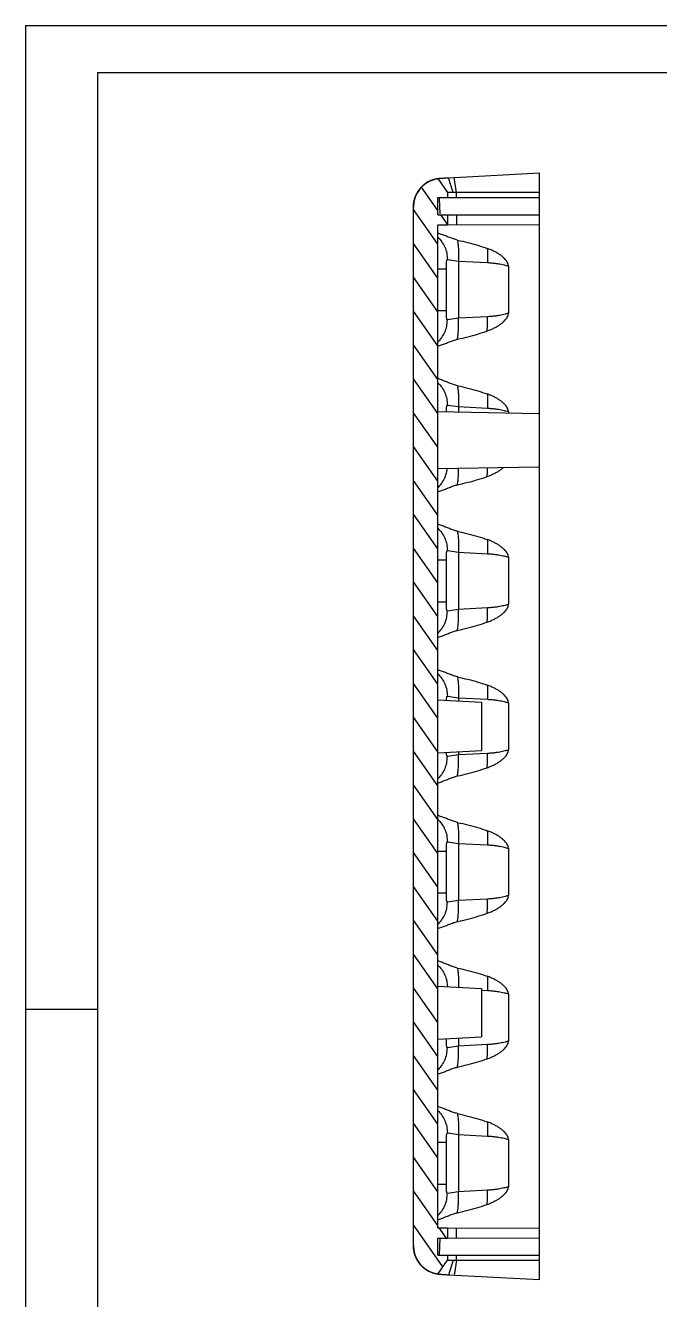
# Model space of a CAD drawing. Header units: inches. Extents: x 3700 to 4563, y 1353 to 2328.
# Drawn here: x 3760.8 to 3826.1, y 1424.7 to 1556 of the extents above; entities that cross this region are included whole.
import ezdxf

# ---------------------------------------------------------------- set-up
doc = ezdxf.new("R2010")
doc.units = ezdxf.units.IN
doc.header["$LTSCALE"] = 0.5
doc.layers.add('06___PRT_ALL_SURFS', color=7, linetype='Continuous')

msp = doc.modelspace()

# ---------------------------------------------------------------- hatches: boundary and pattern name
at = {"linetype": 'Continuous'}
h = msp.add_hatch(dxfattribs=at)
h.set_pattern_fill('DEFAULT__5', color=2, scale=2, angle=125, style=0, pattern_type=0)
h.set_pattern_definition([(125, (3567.085, 1264.0043), (-1.638304, -1.147153), [])])
edge = h.paths.add_edge_path()
edge.add_line((3800.772, 1430.242), (3800.772, 1537.238))
edge.add_spline(control_points=[(3800.772, 1537.238), (3800.772, 1538.77), (3801.761, 1539.94), (3803.272, 1540.196)], knot_values=[0, 0, 0, 0, 1, 1, 1, 1], weights=[1, 0.8425084, 0.8425084, 1], degree=3, periodic=0)
edge.add_line((3803.272, 1540.196), (3804.272, 1538.74))
edge.add_line((3804.272, 1538.74), (3804.272, 1538.223))
edge.add_line((3803.272, 1538.221), (3804.272, 1538.223))
edge.add_line((3803.272, 1536.458), (3803.272, 1538.221))
edge.add_line((3803.272, 1536.458), (3804.272, 1536.456))
edge.add_line((3804.272, 1536.456), (3804.272, 1535.415))
edge.add_line((3803.272, 1535.412), (3804.272, 1535.415))
edge.add_line((3803.272, 1432.067), (3803.272, 1535.412))
edge.add_line((3803.272, 1432.067), (3804.272, 1432.064))
edge.add_line((3804.272, 1432.064), (3804.272, 1431.023))
edge.add_line((3803.272, 1431.021), (3804.272, 1431.023))
edge.add_line((3803.272, 1429.258), (3803.272, 1431.021))
edge.add_line((3803.272, 1429.258), (3804.272, 1429.256))
edge.add_line((3804.272, 1429.256), (3804.272, 1428.74))
edge.add_line((3803.272, 1427.283), (3804.272, 1428.74))
edge.add_spline(control_points=[(3803.272, 1427.283), (3801.761, 1427.539), (3800.772, 1428.709), (3800.772, 1430.242)], knot_values=[0, 0, 0, 0, 1, 1, 1, 1], weights=[1, 0.8425084, 0.8425084, 1], degree=3, periodic=0)

# ---------------------------------------------------------------- linework, layer by layer
for p, q in [((3760.797, 1555.962), (4047.601, 1555.962)), ((3760.797, 1555.962), (3760.797, 1353.172)), ((3768.219, 1551.133), (4042.772, 1551.133)), ((3768.219, 1551.133), (3768.219, 1358)), ((3813.772, 1426.713), (3813.772, 1540.766)), ((3768.219, 1454.567), (3760.797, 1454.567)), ((3760.797, 1447.056), (3760.797, 1353.172))]:
    msp.add_line(p, q)
at = {"color": 7, "linetype": 'Continuous'}
for p, q in [((3803.272, 1540.196), (3804.272, 1538.74)), ((3803.272, 1540.196), (3804.272, 1538.74)), ((3804.385, 1540.274), (3813.772, 1540.766)), ((3804.85, 1538.74), (3804.385, 1540.274)), ((3805.22, 1538.74), (3804.978, 1540.305)), ((3804.272, 1538.74), (3804.272, 1538.223)), ((3804.272, 1538.74), (3804.272, 1538.223)), ((3813.772, 1538.74), (3805.22, 1538.74)), ((3805.22, 1538.225), (3805.22, 1538.74)), ((3803.272, 1538.221), (3813.772, 1538.24)), ((3803.272, 1538.221), (3804.272, 1538.223)), ((3803.272, 1536.458), (3803.272, 1538.221)), ((3803.272, 1536.458), (3803.272, 1538.221)), ((3803.422, 1538.14), (3803.506, 1536.54)), ((3803.422, 1538.14), (3803.506, 1536.54)), ((3800.772, 1430.242), (3800.772, 1537.238)), ((3800.772, 1430.242), (3800.772, 1537.238)), ((3803.272, 1536.458), (3813.772, 1536.44)), ((3803.272, 1536.458), (3804.272, 1536.456)), ((3804.272, 1536.456), (3804.272, 1535.415)), ((3804.272, 1536.456), (3804.272, 1535.415)), ((3805.22, 1536.454), (3805.22, 1535.417)), ((3803.272, 1535.412), (3813.772, 1535.44)), ((3803.272, 1535.412), (3804.272, 1535.415)), ((3803.272, 1432.067), (3803.272, 1535.412)), ((3803.272, 1432.067), (3803.272, 1535.412)), ((3803.272, 1530.892), (3804.175, 1530.892)), ((3804.175, 1526.587), (3804.175, 1530.892)), ((3804.266, 1531.854), (3805.409, 1531.685)), ((3805.409, 1531.685), (3808.388, 1531.532)), ((3805.409, 1531.685), (3805.409, 1525.794)), ((3810.553, 1531.178), (3810.553, 1526.301)), ((3803.272, 1526.587), (3804.175, 1526.587)), ((3805.409, 1525.794), (3804.266, 1525.625)), ((3808.388, 1525.947), (3805.409, 1525.794)), ((3803.272, 1516.171), (3813.672, 1515.99)), ((3810.553, 1516.178), (3810.553, 1516.044)), ((3803.272, 1510.308), (3813.672, 1510.49)), ((3803.272, 1500.892), (3804.175, 1500.892)), ((3810.553, 1501.178), (3810.553, 1496.301)), ((3803.272, 1496.587), (3804.175, 1496.587)), ((3803.272, 1486.475), (3807.772, 1486.24)), ((3807.772, 1486.24), (3807.772, 1481.24)), ((3810.553, 1486.178), (3810.553, 1481.301)), ((3803.276, 1481.004), (3807.772, 1481.24)), ((3803.272, 1470.892), (3804.175, 1470.892)), ((3810.553, 1471.178), (3810.553, 1466.301)), ((3803.272, 1466.587), (3804.175, 1466.587)), ((3803.272, 1456.975), (3807.772, 1456.74)), ((3807.772, 1456.74), (3807.772, 1451.74)), ((3810.553, 1456.178), (3810.553, 1451.301)), ((3803.274, 1451.504), (3807.772, 1451.74)), ((3803.272, 1440.892), (3804.175, 1440.892)), ((3810.553, 1441.178), (3810.553, 1436.301)), ((3803.272, 1436.587), (3804.175, 1436.587)), ((3803.272, 1432.067), (3813.772, 1432.04)), ((3803.272, 1432.067), (3804.272, 1432.064)), ((3803.272, 1431.021), (3813.772, 1431.04)), ((3803.272, 1431.021), (3804.272, 1431.023)), ((3803.272, 1429.258), (3803.272, 1431.021)), ((3803.272, 1429.258), (3803.272, 1431.021)), ((3803.506, 1430.94), (3803.422, 1429.34)), ((3803.506, 1430.94), (3803.422, 1429.34)), ((3804.272, 1432.064), (3804.272, 1431.023)), ((3804.272, 1432.064), (3804.272, 1431.023)), ((3805.22, 1431.025), (3805.22, 1432.062)), ((3803.272, 1429.258), (3813.772, 1429.24)), ((3803.272, 1429.258), (3804.272, 1429.256)), ((3803.272, 1427.283), (3804.272, 1428.74)), ((3803.272, 1427.283), (3804.272, 1428.74)), ((3804.272, 1429.256), (3804.272, 1428.74)), ((3804.272, 1429.256), (3804.272, 1428.74)), ((3804.85, 1428.74), (3804.385, 1427.205)), ((3805.22, 1428.74), (3804.978, 1427.174)), ((3805.22, 1428.74), (3805.22, 1429.254)), ((3805.22, 1428.74), (3813.772, 1428.74)), ((3813.772, 1426.713), (3804.385, 1427.205))]:
    msp.add_line(p, q, dxfattribs=at)
for centre, start, end in [((3803.772, 1537.238), 99.59407, 180), ((3803.772, 1430.242), 180, 260.40593)]:
    msp.add_arc(centre, 3, start, end, dxfattribs=at)
for points, start_tangent, end_tangent in [([(3800.772, 1537.238), (3800.772, 1537.268), (3800.773, 1537.298), (3800.773, 1537.329), (3800.774, 1537.359), (3800.776, 1537.39), (3800.778, 1537.421), (3800.78, 1537.452), (3800.782, 1537.483), (3800.785, 1537.514), (3800.788, 1537.545), (3800.791, 1537.576), (3800.795, 1537.607), (3800.799, 1537.639), (3800.803, 1537.67), (3800.808, 1537.702), (3800.813, 1537.733), (3800.819, 1537.764), (3800.824, 1537.796), (3800.83, 1537.828), (3800.837, 1537.859), (3800.844, 1537.891), (3800.851, 1537.922), (3800.859, 1537.954), (3800.867, 1537.985), (3800.875, 1538.017), (3800.884, 1538.049), (3800.893, 1538.08), (3800.902, 1538.112), (3800.912, 1538.143), (3800.922, 1538.174), (3800.932, 1538.206), (3800.943, 1538.237), (3800.955, 1538.268), (3800.966, 1538.3), (3800.978, 1538.331), (3800.991, 1538.362), (3801.003, 1538.393), (3801.016, 1538.424), (3801.03, 1538.454), (3801.044, 1538.485), (3801.058, 1538.516), (3801.072, 1538.546), (3801.087, 1538.577), (3801.103, 1538.607), (3801.118, 1538.637), (3801.134, 1538.667), (3801.151, 1538.696), (3801.167, 1538.726), (3801.184, 1538.756), (3801.202, 1538.785), (3801.219, 1538.814), (3801.238, 1538.843), (3801.256, 1538.872), (3801.275, 1538.9), (3801.294, 1538.929), (3801.313, 1538.957), (3801.333, 1538.985), (3801.353, 1539.012), (3801.374, 1539.04), (3801.394, 1539.067), (3801.416, 1539.094), (3801.437, 1539.121), (3801.459, 1539.148), (3801.481, 1539.174), (3801.503, 1539.2), (3801.526, 1539.226), (3801.548, 1539.252), (3801.572, 1539.277), (3801.595, 1539.302), (3801.619, 1539.327), (3801.643, 1539.351), (3801.667, 1539.375), (3801.692, 1539.399), (3801.716, 1539.423), (3801.741, 1539.446), (3801.767, 1539.469), (3801.792, 1539.492), (3801.818, 1539.514), (3801.844, 1539.536), (3801.87, 1539.558), (3801.896, 1539.579), (3801.923, 1539.6), (3801.95, 1539.621), (3801.977, 1539.641), (3802.004, 1539.661), (3802.032, 1539.681), (3802.059, 1539.701), (3802.087, 1539.72), (3802.115, 1539.738), (3802.143, 1539.757), (3802.171, 1539.775), (3802.2, 1539.793), (3802.228, 1539.81), (3802.257, 1539.827), (3802.286, 1539.844), (3802.315, 1539.86), (3802.344, 1539.876), (3802.373, 1539.891), (3802.402, 1539.907), (3802.432, 1539.922), (3802.461, 1539.936), (3802.491, 1539.95), (3802.521, 1539.964), (3802.55, 1539.978), (3802.58, 1539.991), (3802.61, 1540.003), (3802.64, 1540.016), (3802.67, 1540.028), (3802.7, 1540.04), (3802.73, 1540.051), (3802.76, 1540.062), (3802.79, 1540.072), (3802.82, 1540.083), (3802.851, 1540.093), (3802.881, 1540.102), (3802.911, 1540.111), (3802.941, 1540.12), (3802.971, 1540.129), (3803.002, 1540.137), (3803.032, 1540.145), (3803.062, 1540.152), (3803.092, 1540.159), (3803.122, 1540.166), (3803.152, 1540.173), (3803.182, 1540.179), (3803.212, 1540.185), (3803.242, 1540.19), (3803.272, 1540.196)], (0, 1), (0.9860133, 0.1666667)), ([(3803.274, 1540.196), (3803.302, 1540.199), (3803.365, 1540.205), (3803.463, 1540.213), (3803.596, 1540.224), (3803.76, 1540.236), (3803.951, 1540.248), (3804.385, 1540.274)], (0.9861699, 0.1657374), (0.9986295, 0.0523357)), ([(3804.85, 1538.74), (3804.627, 1538.739), (3804.448, 1538.74), (3804.326, 1538.739), (3804.274, 1538.74)], (-1, 0.0000125), (-1, 0.0000197)), ([(3805.22, 1538.74), (3805.031, 1538.738), (3804.85, 1538.74)], (-1, 0), (-1, 0.0000125)), ([(3805.307, 1533.845), (3804.888, 1533.963), (3804.479, 1534.114), (3804.077, 1534.277), (3803.675, 1534.434), (3803.272, 1534.575)], (-0.9769794, 0.2133337), (-0.9523961, 0.3048635)), ([(3803.272, 1534.151), (3803.694, 1533.68), (3804.009, 1533.121), (3804.203, 1532.503), (3804.266, 1531.854)], (0.7444523, -0.6676757), (-0.00587, -0.9999828)), ([(3805.307, 1533.845), (3806.39, 1533.59), (3807.416, 1533.31), (3808.379, 1532.994)], (0.9770009, -0.2132352), (0.9398205, -0.3416685)), ([(3805.307, 1533.845), (3805.373, 1533.386), (3805.413, 1532.859), (3805.425, 1532.284), (3805.41, 1531.685)], (0.1837169, -0.9829792), (-0.048669, -0.998815)), ([(3810.553, 1531.178), (3810.523, 1531.371), (3810.442, 1531.565), (3810.316, 1531.758), (3810.148, 1531.952), (3809.943, 1532.141), (3809.705, 1532.323), (3809.432, 1532.501), (3809.121, 1532.673), (3808.771, 1532.838), (3808.379, 1532.994)], (0, 1), (-0.9396748, 0.3420692)), ([(3808.379, 1532.994), (3808.409, 1532.287), (3808.388, 1531.532)], (0.0798684, -0.9968054), (-0.058984, -0.9982589)), ([(3804.175, 1530.892), (3804.175, 1531.111), (3804.178, 1531.317), (3804.183, 1531.502), (3804.192, 1531.655), (3804.208, 1531.768), (3804.232, 1531.836), (3804.266, 1531.854)], (-0.0000142, 1), (0.9895071, -0.1444845)), ([(3808.388, 1531.532), (3808.799, 1531.504), (3809.186, 1531.462), (3809.533, 1531.413), (3809.839, 1531.358), (3810.108, 1531.3), (3810.345, 1531.239), (3810.553, 1531.178)], (0.9986843, -0.051281), (0.9537564, -0.3005806)), ([(3803.272, 1523.328), (3803.694, 1523.799), (3804.009, 1524.358), (3804.203, 1524.976), (3804.266, 1525.625)], (0.7444504, 0.6676778), (-0.0058632, 0.9999828)), ([(3804.266, 1525.625), (3804.232, 1525.643), (3804.208, 1525.711), (3804.192, 1525.824), (3804.183, 1525.977), (3804.178, 1526.162), (3804.175, 1526.369), (3804.175, 1526.587)], (-0.9895071, -0.1444844), (0.0000142, 1)), ([(3805.307, 1523.634), (3805.373, 1524.093), (3805.413, 1524.62), (3805.425, 1525.195), (3805.41, 1525.794)], (0.1837169, 0.9829792), (-0.048669, 0.998815)), ([(3808.375, 1524.484), (3808.768, 1524.64), (3809.119, 1524.805), (3809.43, 1524.977), (3809.704, 1525.155), (3809.943, 1525.338), (3810.147, 1525.527), (3810.313, 1525.718), (3810.44, 1525.911), (3810.523, 1526.107), (3810.553, 1526.301)], (0.9399082, 0.3414271), (0, 1)), ([(3808.375, 1524.484), (3808.404, 1525.191), (3808.388, 1525.947)], (0.0784916, 0.9969148), (-0.0514176, 0.9986772)), ([(3810.553, 1526.301), (3810.342, 1526.239), (3810.102, 1526.178), (3809.83, 1526.12), (3809.522, 1526.065), (3809.171, 1526.015), (3808.784, 1525.974), (3808.388, 1525.947)], (-0.9537566, -0.30058), (-0.9986835, -0.0512965)), ([(3805.307, 1523.634), (3806.388, 1523.888), (3807.413, 1524.169), (3808.375, 1524.484)], (0.9770009, 0.2132352), (0.9399498, 0.3413126)), ([(3803.272, 1522.904), (3803.669, 1523.043), (3804.071, 1523.2), (3804.477, 1523.364), (3804.889, 1523.517), (3805.307, 1523.634)], (0.9523961, 0.3048634), (0.9769794, 0.2133339)), ([(3805.307, 1518.845), (3804.888, 1518.963), (3804.479, 1519.114), (3804.077, 1519.277), (3803.675, 1519.434), (3803.272, 1519.575)], (-0.9769794, 0.2133337), (-0.9523961, 0.3048635)), ([(3803.272, 1519.151), (3803.694, 1518.68), (3804.009, 1518.121), (3804.203, 1517.503), (3804.266, 1516.854)], (0.7444523, -0.6676757), (-0.00587, -0.9999828)), ([(3805.307, 1518.845), (3806.39, 1518.59), (3807.416, 1518.31), (3808.379, 1517.994)], (0.9770009, -0.2132352), (0.9398205, -0.3416685)), ([(3805.307, 1518.845), (3805.373, 1518.386), (3805.413, 1517.859), (3805.425, 1517.284), (3805.41, 1516.685)], (0.1837169, -0.9829792), (-0.048669, -0.998815)), ([(3810.553, 1516.178), (3810.523, 1516.371), (3810.442, 1516.565), (3810.316, 1516.758), (3810.148, 1516.952), (3809.943, 1517.141), (3809.705, 1517.323), (3809.432, 1517.501), (3809.121, 1517.673), (3808.771, 1517.838), (3808.379, 1517.994)], (0, 1), (-0.9396748, 0.3420692)), ([(3808.379, 1517.994), (3808.409, 1517.287), (3808.388, 1516.532)], (0.0798684, -0.9968054), (-0.058984, -0.9982589)), ([(3808.388, 1516.532), (3808.799, 1516.504), (3809.186, 1516.462), (3809.533, 1516.413), (3809.839, 1516.358), (3810.108, 1516.3), (3810.345, 1516.239), (3810.553, 1516.178)], (0.9986843, -0.051281), (0.9537564, -0.3005806)), ([(3803.272, 1508.328), (3803.694, 1508.799), (3804.009, 1509.358), (3804.203, 1509.976), (3804.254, 1510.323)], (0.7444504, 0.6676778), (0.0888851, 0.9960419)), ([(3805.307, 1508.634), (3805.373, 1509.093), (3805.413, 1509.62), (3805.425, 1510.195), (3805.424, 1510.346)], (0.1837169, 0.9829792), (-0.0143987, 0.9998963)), ([(3808.375, 1509.484), (3808.768, 1509.64), (3809.119, 1509.805), (3809.43, 1509.977), (3809.704, 1510.155), (3809.943, 1510.338), (3810.04, 1510.424)], (0.9399082, 0.3414271), (0.7377654, 0.6750572)), ([(3808.375, 1509.484), (3808.404, 1510.191), (3808.405, 1510.398)], (0.0784916, 0.9969148), (-0.0079764, 0.9999682)), ([(3803.272, 1507.904), (3803.669, 1508.043), (3804.071, 1508.2), (3804.477, 1508.364), (3804.889, 1508.517), (3805.307, 1508.634)], (0.9523961, 0.3048634), (0.9769794, 0.2133339)), ([(3805.307, 1508.634), (3806.388, 1508.888), (3807.413, 1509.169), (3808.375, 1509.484)], (0.9770009, 0.2132352), (0.9399498, 0.3413126)), ([(3805.307, 1503.845), (3804.888, 1503.963), (3804.479, 1504.114), (3804.077, 1504.277), (3803.675, 1504.434), (3803.272, 1504.575)], (-0.9769794, 0.2133337), (-0.9523961, 0.3048635)), ([(3803.272, 1504.151), (3803.694, 1503.68), (3804.009, 1503.121), (3804.203, 1502.503), (3804.266, 1501.854)], (0.7444523, -0.6676757), (-0.00587, -0.9999828)), ([(3805.307, 1503.845), (3806.39, 1503.59), (3807.416, 1503.31), (3808.379, 1502.994)], (0.9770009, -0.2132352), (0.9398205, -0.3416685)), ([(3805.307, 1503.845), (3805.373, 1503.386), (3805.413, 1502.859), (3805.425, 1502.284), (3805.41, 1501.685)], (0.1837169, -0.9829792), (-0.048669, -0.998815)), ([(3810.553, 1501.178), (3810.523, 1501.371), (3810.442, 1501.565), (3810.316, 1501.758), (3810.148, 1501.952), (3809.943, 1502.141), (3809.705, 1502.323), (3809.432, 1502.501), (3809.121, 1502.673), (3808.771, 1502.838), (3808.379, 1502.994)], (0, 1), (-0.9396748, 0.3420692)), ([(3808.379, 1502.994), (3808.409, 1502.287), (3808.388, 1501.532)], (0.0798684, -0.9968054), (-0.058984, -0.9982589)), ([(3808.388, 1501.532), (3808.799, 1501.504), (3809.186, 1501.462), (3809.533, 1501.413), (3809.839, 1501.358), (3810.108, 1501.3), (3810.345, 1501.239), (3810.553, 1501.178)], (0.9986843, -0.051281), (0.9537564, -0.3005806)), ([(3803.272, 1493.328), (3803.694, 1493.799), (3804.009, 1494.358), (3804.203, 1494.976), (3804.266, 1495.625)], (0.7444504, 0.6676778), (-0.0058632, 0.9999828)), ([(3805.307, 1493.634), (3805.373, 1494.093), (3805.413, 1494.62), (3805.425, 1495.195), (3805.41, 1495.794)], (0.1837169, 0.9829792), (-0.048669, 0.998815)), ([(3808.375, 1494.484), (3808.768, 1494.64), (3809.119, 1494.805), (3809.43, 1494.977), (3809.704, 1495.155), (3809.943, 1495.338), (3810.147, 1495.527), (3810.313, 1495.718), (3810.44, 1495.911), (3810.523, 1496.107), (3810.553, 1496.301)], (0.9399082, 0.3414271), (0, 1)), ([(3808.375, 1494.484), (3808.404, 1495.191), (3808.388, 1495.947)], (0.0784916, 0.9969148), (-0.0514176, 0.9986772)), ([(3810.553, 1496.301), (3810.342, 1496.239), (3810.102, 1496.178), (3809.83, 1496.12), (3809.522, 1496.065), (3809.171, 1496.015), (3808.784, 1495.974), (3808.388, 1495.947)], (-0.9537566, -0.30058), (-0.9986835, -0.0512965)), ([(3805.307, 1493.634), (3806.388, 1493.888), (3807.413, 1494.169), (3808.375, 1494.484)], (0.9770009, 0.2132352), (0.9399498, 0.3413126)), ([(3803.272, 1492.904), (3803.669, 1493.043), (3804.071, 1493.2), (3804.477, 1493.364), (3804.889, 1493.517), (3805.307, 1493.634)], (0.9523961, 0.3048634), (0.9769794, 0.2133339)), ([(3805.307, 1488.845), (3804.888, 1488.963), (3804.479, 1489.114), (3804.077, 1489.277), (3803.675, 1489.434), (3803.272, 1489.575)], (-0.9769794, 0.2133337), (-0.9523961, 0.3048635)), ([(3803.272, 1489.151), (3803.694, 1488.68), (3804.009, 1488.121), (3804.203, 1487.503), (3804.266, 1486.854)], (0.7444523, -0.6676757), (-0.00587, -0.9999828)), ([(3805.307, 1488.845), (3806.39, 1488.59), (3807.416, 1488.31), (3808.379, 1487.994)], (0.9770009, -0.2132352), (0.9398205, -0.3416685)), ([(3805.307, 1488.845), (3805.373, 1488.386), (3805.413, 1487.859), (3805.425, 1487.284), (3805.41, 1486.685)], (0.1837169, -0.9829792), (-0.048669, -0.998815)), ([(3810.553, 1486.178), (3810.523, 1486.371), (3810.442, 1486.565), (3810.316, 1486.758), (3810.148, 1486.952), (3809.943, 1487.141), (3809.705, 1487.323), (3809.432, 1487.501), (3809.121, 1487.673), (3808.771, 1487.838), (3808.379, 1487.994)], (0, 1), (-0.9396748, 0.3420692)), ([(3808.379, 1487.994), (3808.409, 1487.287), (3808.388, 1486.532)], (0.0798684, -0.9968054), (-0.058984, -0.9982589)), ([(3808.388, 1486.532), (3808.799, 1486.504), (3809.186, 1486.462), (3809.533, 1486.413), (3809.839, 1486.358), (3810.108, 1486.3), (3810.345, 1486.239), (3810.553, 1486.178)], (0.9986843, -0.051281), (0.9537564, -0.3005806)), ([(3808.375, 1479.484), (3808.768, 1479.64), (3809.119, 1479.805), (3809.43, 1479.977), (3809.704, 1480.155), (3809.943, 1480.338), (3810.147, 1480.527), (3810.313, 1480.718), (3810.44, 1480.911), (3810.523, 1481.107), (3810.553, 1481.301)], (0.9399082, 0.3414271), (0, 1)), ([(3808.375, 1479.484), (3808.404, 1480.191), (3808.388, 1480.947)], (0.0784916, 0.9969148), (-0.0514176, 0.9986772)), ([(3810.553, 1481.301), (3810.342, 1481.239), (3810.102, 1481.178), (3809.83, 1481.12), (3809.522, 1481.065), (3809.171, 1481.015), (3808.784, 1480.974), (3808.388, 1480.947)], (-0.9537566, -0.30058), (-0.9986835, -0.0512965)), ([(3803.272, 1478.328), (3803.694, 1478.799), (3804.009, 1479.358), (3804.203, 1479.976), (3804.266, 1480.625)], (0.7444504, 0.6676778), (-0.0058632, 0.9999828)), ([(3805.307, 1478.634), (3805.373, 1479.093), (3805.413, 1479.62), (3805.425, 1480.195), (3805.41, 1480.794)], (0.1837169, 0.9829792), (-0.048669, 0.998815)), ([(3805.307, 1478.634), (3806.388, 1478.888), (3807.413, 1479.169), (3808.375, 1479.484)], (0.9770009, 0.2132352), (0.9399498, 0.3413126)), ([(3803.272, 1477.904), (3803.669, 1478.043), (3804.071, 1478.2), (3804.477, 1478.364), (3804.889, 1478.517), (3805.307, 1478.634)], (0.9523961, 0.3048634), (0.9769794, 0.2133339)), ([(3805.307, 1473.845), (3804.888, 1473.963), (3804.479, 1474.114), (3804.077, 1474.277), (3803.675, 1474.434), (3803.272, 1474.575)], (-0.9769794, 0.2133337), (-0.9523961, 0.3048635)), ([(3803.272, 1474.151), (3803.694, 1473.68), (3804.009, 1473.121), (3804.203, 1472.503), (3804.266, 1471.854)], (0.7444523, -0.6676757), (-0.00587, -0.9999828)), ([(3805.307, 1473.845), (3806.39, 1473.59), (3807.416, 1473.31), (3808.379, 1472.994)], (0.9770009, -0.2132352), (0.9398205, -0.3416685)), ([(3805.307, 1473.845), (3805.373, 1473.386), (3805.413, 1472.859), (3805.425, 1472.284), (3805.41, 1471.685)], (0.1837169, -0.9829792), (-0.048669, -0.998815)), ([(3810.553, 1471.178), (3810.523, 1471.371), (3810.442, 1471.565), (3810.316, 1471.758), (3810.148, 1471.952), (3809.943, 1472.141), (3809.705, 1472.323), (3809.432, 1472.501), (3809.121, 1472.673), (3808.771, 1472.838), (3808.379, 1472.994)], (0, 1), (-0.9396748, 0.3420692)), ([(3808.379, 1472.994), (3808.409, 1472.287), (3808.388, 1471.532)], (0.0798684, -0.9968054), (-0.058984, -0.9982589)), ([(3808.388, 1471.532), (3808.799, 1471.504), (3809.186, 1471.462), (3809.533, 1471.413), (3809.839, 1471.358), (3810.108, 1471.3), (3810.345, 1471.239), (3810.553, 1471.178)], (0.9986843, -0.051281), (0.9537564, -0.3005806)), ([(3803.272, 1463.328), (3803.694, 1463.799), (3804.009, 1464.358), (3804.203, 1464.976), (3804.266, 1465.625)], (0.7444504, 0.6676778), (-0.0058632, 0.9999828)), ([(3805.307, 1463.634), (3805.373, 1464.093), (3805.413, 1464.62), (3805.425, 1465.195), (3805.41, 1465.794)], (0.1837169, 0.9829792), (-0.048669, 0.998815)), ([(3808.375, 1464.484), (3808.768, 1464.64), (3809.119, 1464.805), (3809.43, 1464.977), (3809.704, 1465.155), (3809.943, 1465.338), (3810.147, 1465.527), (3810.313, 1465.718), (3810.44, 1465.911), (3810.523, 1466.107), (3810.553, 1466.301)], (0.9399082, 0.3414271), (0, 1)), ([(3808.375, 1464.484), (3808.404, 1465.191), (3808.388, 1465.947)], (0.0784916, 0.9969148), (-0.0514176, 0.9986772)), ([(3810.553, 1466.301), (3810.342, 1466.239), (3810.102, 1466.178), (3809.83, 1466.12), (3809.522, 1466.065), (3809.171, 1466.015), (3808.784, 1465.974), (3808.388, 1465.947)], (-0.9537566, -0.30058), (-0.9986835, -0.0512965)), ([(3805.307, 1463.634), (3806.388, 1463.888), (3807.413, 1464.169), (3808.375, 1464.484)], (0.9770009, 0.2132352), (0.9399498, 0.3413126)), ([(3803.272, 1462.904), (3803.669, 1463.043), (3804.071, 1463.2), (3804.477, 1463.364), (3804.889, 1463.517), (3805.307, 1463.634)], (0.9523961, 0.3048634), (0.9769794, 0.2133339)), ([(3805.307, 1458.845), (3804.888, 1458.963), (3804.479, 1459.114), (3804.077, 1459.277), (3803.675, 1459.434), (3803.272, 1459.575)], (-0.9769794, 0.2133337), (-0.9523961, 0.3048635)), ([(3803.272, 1459.151), (3803.694, 1458.68), (3804.009, 1458.121), (3804.203, 1457.503), (3804.266, 1456.924)], (0.7444523, -0.6676757), (0.0160059, -0.9998719)), ([(3805.307, 1458.845), (3806.39, 1458.59), (3807.416, 1458.31), (3808.379, 1457.994)], (0.9770009, -0.2132352), (0.9398205, -0.3416685)), ([(3805.307, 1458.845), (3805.373, 1458.386), (3805.413, 1457.859), (3805.425, 1457.284), (3805.417, 1456.863)], (0.1837169, -0.9829792), (-0.0352796, -0.9993775)), ([(3810.553, 1456.178), (3810.523, 1456.371), (3810.442, 1456.565), (3810.316, 1456.758), (3810.148, 1456.952), (3809.943, 1457.141), (3809.705, 1457.323), (3809.432, 1457.501), (3809.121, 1457.673), (3808.771, 1457.838), (3808.379, 1457.994)], (0, 1), (-0.9396748, 0.3420692)), ([(3808.379, 1457.994), (3808.409, 1457.287), (3808.388, 1456.532)], (0.0798684, -0.9968054), (-0.058984, -0.9982589)), ([(3808.388, 1456.532), (3808.799, 1456.504), (3809.186, 1456.462), (3809.533, 1456.413), (3809.839, 1456.358), (3810.108, 1456.3), (3810.345, 1456.239), (3810.553, 1456.178)], (0.9986843, -0.051281), (0.9537564, -0.3005806)), ([(3803.272, 1448.328), (3803.694, 1448.799), (3804.009, 1449.358), (3804.203, 1449.976), (3804.266, 1450.625)], (0.7444504, 0.6676778), (-0.0058632, 0.9999828)), ([(3805.307, 1448.634), (3805.373, 1449.093), (3805.413, 1449.62), (3805.425, 1450.195), (3805.41, 1450.794)], (0.1837169, 0.9829792), (-0.048669, 0.998815)), ([(3808.375, 1449.484), (3808.768, 1449.64), (3809.119, 1449.805), (3809.43, 1449.977), (3809.704, 1450.155), (3809.943, 1450.338), (3810.147, 1450.527), (3810.313, 1450.718), (3810.44, 1450.911), (3810.523, 1451.107), (3810.553, 1451.301)], (0.9399082, 0.3414271), (0, 1)), ([(3808.375, 1449.484), (3808.404, 1450.191), (3808.388, 1450.947)], (0.0784916, 0.9969148), (-0.0514176, 0.9986772)), ([(3810.553, 1451.301), (3810.342, 1451.239), (3810.102, 1451.178), (3809.83, 1451.12), (3809.522, 1451.065), (3809.171, 1451.015), (3808.784, 1450.974), (3808.388, 1450.947)], (-0.9537566, -0.30058), (-0.9986835, -0.0512965)), ([(3805.307, 1448.634), (3806.388, 1448.888), (3807.413, 1449.169), (3808.375, 1449.484)], (0.9770009, 0.2132352), (0.9399498, 0.3413126)), ([(3803.272, 1447.904), (3803.669, 1448.043), (3804.071, 1448.2), (3804.477, 1448.364), (3804.889, 1448.517), (3805.307, 1448.634)], (0.9523961, 0.3048634), (0.9769794, 0.2133339)), ([(3805.307, 1443.845), (3804.888, 1443.963), (3804.479, 1444.114), (3804.077, 1444.277), (3803.675, 1444.434), (3803.272, 1444.575)], (-0.9769794, 0.2133337), (-0.9523961, 0.3048635)), ([(3803.272, 1444.151), (3803.694, 1443.68), (3804.009, 1443.121), (3804.203, 1442.503), (3804.266, 1441.854)], (0.7444523, -0.6676757), (-0.00587, -0.9999828)), ([(3805.307, 1443.845), (3806.39, 1443.59), (3807.416, 1443.31), (3808.379, 1442.994)], (0.9770009, -0.2132352), (0.9398205, -0.3416685)), ([(3805.307, 1443.845), (3805.373, 1443.386), (3805.413, 1442.859), (3805.425, 1442.284), (3805.41, 1441.685)], (0.1837169, -0.9829792), (-0.048669, -0.998815)), ([(3810.553, 1441.178), (3810.523, 1441.371), (3810.442, 1441.565), (3810.316, 1441.758), (3810.148, 1441.952), (3809.943, 1442.141), (3809.705, 1442.323), (3809.432, 1442.501), (3809.121, 1442.673), (3808.771, 1442.838), (3808.379, 1442.994)], (0, 1), (-0.9396748, 0.3420692)), ([(3808.379, 1442.994), (3808.409, 1442.287), (3808.388, 1441.532)], (0.0798684, -0.9968054), (-0.058984, -0.9982589)), ([(3808.388, 1441.532), (3808.799, 1441.504), (3809.186, 1441.462), (3809.533, 1441.413), (3809.839, 1441.358), (3810.108, 1441.3), (3810.345, 1441.239), (3810.553, 1441.178)], (0.9986843, -0.051281), (0.9537564, -0.3005806)), ([(3808.375, 1434.484), (3808.768, 1434.64), (3809.119, 1434.805), (3809.43, 1434.977), (3809.704, 1435.155), (3809.943, 1435.338), (3810.147, 1435.527), (3810.313, 1435.718), (3810.44, 1435.911), (3810.523, 1436.107), (3810.553, 1436.301)], (0.9399082, 0.3414271), (0, 1)), ([(3810.553, 1436.301), (3810.342, 1436.239), (3810.102, 1436.178), (3809.83, 1436.12), (3809.522, 1436.065), (3809.171, 1436.015), (3808.784, 1435.974), (3808.388, 1435.947)], (-0.9537566, -0.30058), (-0.9986835, -0.0512965)), ([(3803.272, 1433.328), (3803.694, 1433.799), (3804.009, 1434.358), (3804.203, 1434.976), (3804.266, 1435.625)], (0.7444504, 0.6676778), (-0.0058632, 0.9999828)), ([(3805.307, 1433.634), (3805.373, 1434.093), (3805.413, 1434.62), (3805.425, 1435.195), (3805.41, 1435.794)], (0.1837169, 0.9829792), (-0.048669, 0.998815)), ([(3808.375, 1434.484), (3808.404, 1435.191), (3808.388, 1435.947)], (0.0784916, 0.9969148), (-0.0514176, 0.9986772)), ([(3803.272, 1432.904), (3803.669, 1433.043), (3804.071, 1433.2), (3804.477, 1433.364), (3804.889, 1433.517), (3805.307, 1433.634)], (0.9523961, 0.3048634), (0.9769794, 0.2133339)), ([(3805.307, 1433.634), (3806.388, 1433.888), (3807.413, 1434.169), (3808.375, 1434.484)], (0.9770009, 0.2132352), (0.9399498, 0.3413126)), ([(3803.272, 1427.283), (3803.242, 1427.289), (3803.212, 1427.294), (3803.182, 1427.3), (3803.152, 1427.306), (3803.122, 1427.313), (3803.092, 1427.32), (3803.062, 1427.327), (3803.032, 1427.334), (3803.002, 1427.342), (3802.971, 1427.35), (3802.941, 1427.359), (3802.911, 1427.368), (3802.881, 1427.377), (3802.851, 1427.387), (3802.82, 1427.396), (3802.79, 1427.407), (3802.76, 1427.417), (3802.73, 1427.428), (3802.7, 1427.44), (3802.67, 1427.451), (3802.64, 1427.463), (3802.61, 1427.476), (3802.58, 1427.488), (3802.55, 1427.502), (3802.521, 1427.515), (3802.491, 1427.529), (3802.461, 1427.543), (3802.432, 1427.557), (3802.402, 1427.572), (3802.373, 1427.588), (3802.344, 1427.603), (3802.315, 1427.619), (3802.286, 1427.635), (3802.257, 1427.652), (3802.228, 1427.669), (3802.2, 1427.686), (3802.171, 1427.704), (3802.143, 1427.722), (3802.115, 1427.741), (3802.087, 1427.759), (3802.059, 1427.778), (3802.032, 1427.798), (3802.004, 1427.818), (3801.977, 1427.838), (3801.95, 1427.858), (3801.923, 1427.879), (3801.896, 1427.9), (3801.87, 1427.921), (3801.844, 1427.943), (3801.818, 1427.965), (3801.792, 1427.988), (3801.767, 1428.01), (3801.741, 1428.033), (3801.716, 1428.056), (3801.692, 1428.08), (3801.667, 1428.104), (3801.643, 1428.128), (3801.619, 1428.153), (3801.595, 1428.177), (3801.572, 1428.202), (3801.548, 1428.228), (3801.526, 1428.253), (3801.503, 1428.279), (3801.481, 1428.305), (3801.459, 1428.331), (3801.437, 1428.358), (3801.416, 1428.385), (3801.394, 1428.412), (3801.374, 1428.439), (3801.353, 1428.467), (3801.333, 1428.494), (3801.313, 1428.522), (3801.294, 1428.551), (3801.275, 1428.579), (3801.256, 1428.607), (3801.238, 1428.636), (3801.219, 1428.665), (3801.202, 1428.694), (3801.184, 1428.724), (3801.167, 1428.753), (3801.151, 1428.783), (3801.134, 1428.812), (3801.118, 1428.842), (3801.103, 1428.872), (3801.087, 1428.903), (3801.072, 1428.933), (3801.058, 1428.963), (3801.044, 1428.994), (3801.03, 1429.025), (3801.016, 1429.055), (3801.003, 1429.086), (3800.991, 1429.117), (3800.978, 1429.148), (3800.966, 1429.179), (3800.955, 1429.211), (3800.943, 1429.242), (3800.932, 1429.273), (3800.922, 1429.305), (3800.912, 1429.336), (3800.902, 1429.368), (3800.893, 1429.399), (3800.884, 1429.431), (3800.875, 1429.462), (3800.867, 1429.494), (3800.859, 1429.525), (3800.851, 1429.557), (3800.844, 1429.588), (3800.837, 1429.62), (3800.83, 1429.652), (3800.824, 1429.683), (3800.819, 1429.715), (3800.813, 1429.746), (3800.808, 1429.778), (3800.803, 1429.809), (3800.799, 1429.84), (3800.795, 1429.872), (3800.791, 1429.903), (3800.788, 1429.934), (3800.785, 1429.965), (3800.782, 1429.996), (3800.78, 1430.027), (3800.778, 1430.058), (3800.776, 1430.089), (3800.774, 1430.12), (3800.773, 1430.15), (3800.773, 1430.181), (3800.772, 1430.211), (3800.772, 1430.242)], (-0.9860133, 0.1666667), (0, 1)), ([(3804.274, 1428.74), (3804.326, 1428.74), (3804.448, 1428.74), (3804.627, 1428.74), (3804.85, 1428.74)], (1, 0.0000197), (1, 0.0000125)), ([(3804.85, 1428.74), (3805.031, 1428.741), (3805.22, 1428.74)], (1, 0.0000125), (1, 0)), ([(3804.385, 1427.205), (3803.951, 1427.231), (3803.76, 1427.243), (3803.596, 1427.255), (3803.463, 1427.266), (3803.365, 1427.274), (3803.302, 1427.28), (3803.274, 1427.283)], (-0.9986295, 0.052336), (-0.9861699, 0.1657375))]:
    msp.add_spline(points, degree=3, dxfattribs=dict(at, start_tangent=start_tangent, end_tangent=end_tangent))
at = {"layer": '06___PRT_ALL_SURFS', "color": 7, "linetype": 'Continuous'}
for p, q in [((3804.266, 1516.854), (3805.409, 1516.685)), ((3805.409, 1516.685), (3808.388, 1516.532)), ((3805.409, 1516.685), (3805.409, 1516.134)), ((3804.266, 1501.854), (3805.409, 1501.685)), ((3804.175, 1496.587), (3804.175, 1500.892)), ((3805.409, 1501.685), (3808.388, 1501.532)), ((3805.409, 1501.685), (3805.409, 1495.794)), ((3805.409, 1495.794), (3804.266, 1495.625)), ((3808.388, 1495.947), (3805.409, 1495.794)), ((3804.266, 1486.854), (3805.409, 1486.685)), ((3805.409, 1486.685), (3808.388, 1486.532)), ((3805.409, 1486.685), (3805.409, 1486.363)), ((3805.409, 1481.116), (3805.409, 1480.794)), ((3808.388, 1480.947), (3805.409, 1480.794)), ((3805.409, 1480.794), (3804.266, 1480.625)), ((3804.266, 1471.854), (3805.409, 1471.685)), ((3805.409, 1471.685), (3805.409, 1465.794)), ((3805.409, 1471.685), (3808.388, 1471.532)), ((3804.175, 1466.587), (3804.175, 1470.892)), ((3805.409, 1465.794), (3804.266, 1465.625)), ((3808.388, 1465.947), (3805.409, 1465.794)), ((3807.763, 1456.565), (3808.388, 1456.532)), ((3805.409, 1450.794), (3804.266, 1450.625)), ((3805.409, 1451.616), (3805.409, 1450.794)), ((3808.388, 1450.947), (3805.409, 1450.794)), ((3804.266, 1441.854), (3805.409, 1441.685)), ((3805.409, 1441.685), (3805.409, 1435.794)), ((3805.409, 1441.685), (3808.388, 1441.532)), ((3804.175, 1436.587), (3804.175, 1440.892)), ((3805.409, 1435.794), (3804.266, 1435.625)), ((3808.388, 1435.947), (3805.409, 1435.794))]:
    msp.add_line(p, q, dxfattribs=at)
for points, start_tangent, end_tangent in [([(3804.176, 1516.155), (3804.178, 1516.317), (3804.183, 1516.502), (3804.192, 1516.655), (3804.208, 1516.768), (3804.232, 1516.836), (3804.266, 1516.854)], (0.0075943, 0.9999712), (0.9895071, -0.1444845)), ([(3804.175, 1500.892), (3804.175, 1501.111), (3804.178, 1501.317), (3804.183, 1501.502), (3804.192, 1501.655), (3804.208, 1501.768), (3804.232, 1501.836), (3804.266, 1501.854)], (-0.0000142, 1), (0.9895071, -0.1444845)), ([(3804.266, 1495.625), (3804.232, 1495.643), (3804.208, 1495.711), (3804.192, 1495.824), (3804.183, 1495.977), (3804.178, 1496.162), (3804.175, 1496.369), (3804.175, 1496.587)], (-0.9895071, -0.1444844), (0.0000142, 1)), ([(3804.18, 1486.428), (3804.183, 1486.502), (3804.192, 1486.655), (3804.208, 1486.768), (3804.232, 1486.836), (3804.266, 1486.854)], (0.0289829, 0.9995799), (0.9895071, -0.1444845)), ([(3804.266, 1480.625), (3804.232, 1480.643), (3804.208, 1480.711), (3804.192, 1480.824), (3804.183, 1480.977), (3804.18, 1481.051)], (-0.9895071, -0.1444844), (-0.0289829, 0.9995799)), ([(3804.175, 1470.892), (3804.175, 1471.111), (3804.178, 1471.317), (3804.183, 1471.502), (3804.192, 1471.655), (3804.208, 1471.768), (3804.232, 1471.836), (3804.266, 1471.854)], (-0.0000142, 1), (0.9895071, -0.1444845)), ([(3804.266, 1465.625), (3804.232, 1465.643), (3804.208, 1465.711), (3804.192, 1465.824), (3804.183, 1465.977), (3804.178, 1466.162), (3804.175, 1466.369), (3804.175, 1466.587)], (-0.9895071, -0.1444844), (0.0000142, 1)), ([(3804.266, 1450.625), (3804.232, 1450.643), (3804.208, 1450.711), (3804.192, 1450.824), (3804.183, 1450.977), (3804.178, 1451.162), (3804.175, 1451.369), (3804.175, 1451.551)], (-0.9895071, -0.1444844), (-0.0009425, 0.9999996)), ([(3804.175, 1440.892), (3804.175, 1441.111), (3804.178, 1441.317), (3804.183, 1441.502), (3804.192, 1441.655), (3804.208, 1441.768), (3804.232, 1441.836), (3804.266, 1441.854)], (-0.0000142, 1), (0.9895071, -0.1444845)), ([(3804.266, 1435.625), (3804.232, 1435.643), (3804.208, 1435.711), (3804.192, 1435.824), (3804.183, 1435.977), (3804.178, 1436.162), (3804.175, 1436.369), (3804.175, 1436.587)], (-0.9895071, -0.1444844), (0.0000142, 1))]:
    msp.add_spline(points, degree=3, dxfattribs=dict(at, start_tangent=start_tangent, end_tangent=end_tangent))

doc.saveas('drawing.dxf')
